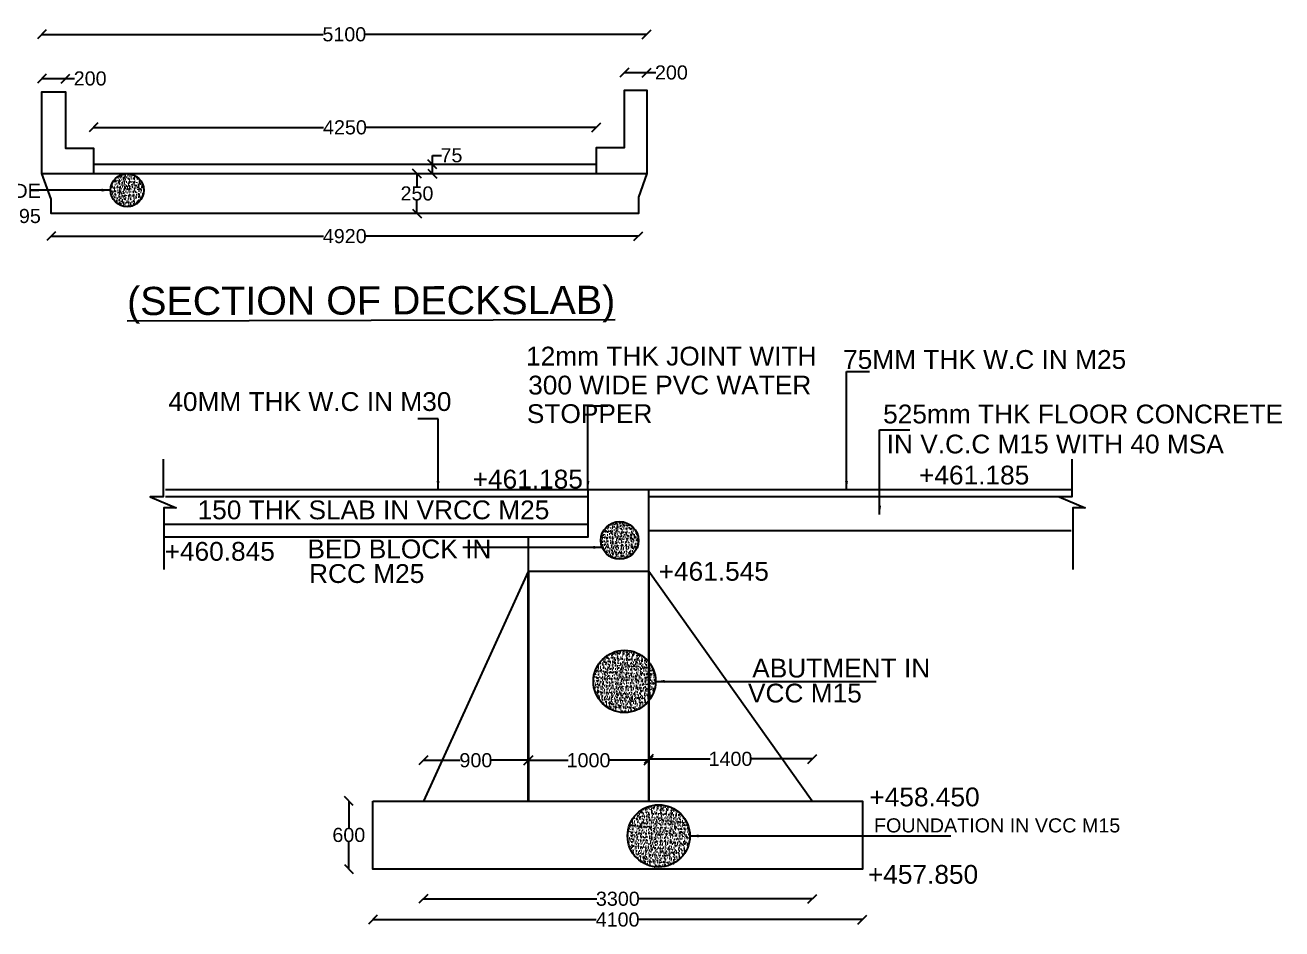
# Model space of a CAD drawing. Header units: millimetres. Extents: x 5124 to 6568637, y 2311 to 91879094.
# Drawn here: x 3502829 to 3516196, y 45944567 to 45954182 of the extents above; entities that cross this region are included whole.
import ezdxf

# ---------------------------------------------------------------- set-up
doc = ezdxf.new("R2010")
doc.units = ezdxf.units.MM
doc.header["$MEASUREMENT"] = 0
doc.linetypes.add('ACAD_ISO02W100', pattern=[15, 12, -3])
for name, color, linetype in [('DIMENSION', 7, 'Continuous'), ('DRAWING', 7, 'Continuous'), ('TEXT', 7, 'Continuous')]:
    doc.layers.add(name, color=color, linetype=linetype)
doc.styles.get("Standard").update_dxf_attribs({"font": 'arial.ttf', "height": 150})
doc.dimstyles.get("Standard").update_dxf_attribs({"dimtxt": 200, "dimasz": 110, "dimexe": 0.18, "dimexo": 0.0625, "dimgap": 0.09, "dimtad": 0, "dimtih": 1, "dimtoh": 1, "dimdec": 0, "dimzin": 0, "dimdsep": 46, "dimtxsty": 'Standard', "dimblk": 'OBLIQUE', "dimcen": 0.09, "dimse1": 1, "dimse2": 1, "dimadec": 0, "dimazin": 0, "dimtfac": 1, "dimtdec": 0, "dimtofl": 0, "dimtmove": 0, "dimatfit": 3, "dimfxl": 1, "dimtolj": 1, "dimtzin": 0, "dimarcsym": 0})

# ---------------------------------------------------------------- blocks, each defined once
blk = doc.blocks.new('_Oblique')
at = {"color": 0, "linetype": 'ByBlock', "lineweight": -2}
blk.add_line((-0.5, -0.5), (0.5, 0.5), dxfattribs=at)
blk = doc.blocks.new('*D88')
at = {"layer": 'Defpoints', "color": 0}
for p in [(3509440.785533862, 45953677.39284915), (3509202.811658964, 45953491.23790354), (3509440.785533862, 45953491.39508215)]:
    blk.add_point(p, dxfattribs=at)
at = {"layer": 'DIMENSION', "color": 0, "lineweight": -2}
for p, q in [((3509202.811658964, 45953677.39284915), (3509440.785533862, 45953677.39284915)), ((3509440.785533862, 45953677.39284915), (3509535.785533862, 45953677.39284915))]:
    blk.add_line(p, q, dxfattribs=at)
at = {"layer": 'DIMENSION', "color": 0, "lineweight": -2, "xscale": 95, "yscale": 95, "zscale": 95, "rotation": 180}
blk.add_blockref('_Oblique', (3509202.811658964, 45953677.39284915), dxfattribs=at)
at = {"layer": 'DIMENSION', "color": 0, "lineweight": -2, "xscale": 95, "yscale": 95, "zscale": 95}
blk.add_blockref('_Oblique', (3509440.785533862, 45953677.39284915), dxfattribs=at)
at = {"layer": 'DIMENSION', "color": 0, "insert": (3509702.604728951, 45953677.39284915), "char_height": 150, "attachment_point": 5}
blk.add_mtext('\\A1;200', dxfattribs=at)
blk = doc.blocks.new('*D89')
at = {"layer": 'Defpoints', "color": 0}
for p in [(3503006.683057815, 45954083.40971817), (3503006.683057815, 45953471.99172988), (3509440.785533862, 45953491.39508215)]:
    blk.add_point(p, dxfattribs=at)
at = {"layer": 'DIMENSION', "color": 0, "lineweight": -2}
for p, q in [((3503006.683057815, 45954083.40971817), (3505999.923286289, 45954083.40971817)), ((3509440.785533862, 45954083.40971817), (3506447.545305389, 45954083.40971817))]:
    blk.add_line(p, q, dxfattribs=at)
at = {"layer": 'DIMENSION', "color": 0, "lineweight": -2, "xscale": 95, "yscale": 95, "zscale": 95, "rotation": 180}
blk.add_blockref('_Oblique', (3503006.683057815, 45954083.40971817), dxfattribs=at)
at = {"layer": 'DIMENSION', "color": 0, "lineweight": -2, "xscale": 95, "yscale": 95, "zscale": 95}
blk.add_blockref('_Oblique', (3509440.785533862, 45954083.40971817), dxfattribs=at)
at = {"layer": 'DIMENSION', "color": 0, "insert": (3506223.734295839, 45954083.40971817), "char_height": 150, "attachment_point": 5}
blk.add_mtext('\\A1;5100', dxfattribs=at)
blk = doc.blocks.new('*D90')
at = {"layer": 'Defpoints', "color": 0}
for p in [(3503258.451778755, 45953613.60543609), (3503006.683057815, 45953471.99172988), (3503258.451778755, 45953471.99172988)]:
    blk.add_point(p, dxfattribs=at)
at = {"layer": 'DIMENSION', "color": 0, "lineweight": -2}
for p, q in [((3503006.683057815, 45953613.60543609), (3503258.451778755, 45953613.60543609)), ((3503258.451778755, 45953613.60543609), (3503353.451778755, 45953613.60543609))]:
    blk.add_line(p, q, dxfattribs=at)
at = {"layer": 'DIMENSION', "color": 0, "lineweight": -2, "xscale": 95, "yscale": 95, "zscale": 95, "rotation": 180}
blk.add_blockref('_Oblique', (3503006.683057815, 45953613.60543609), dxfattribs=at)
at = {"layer": 'DIMENSION', "color": 0, "lineweight": -2, "xscale": 95, "yscale": 95, "zscale": 95}
blk.add_blockref('_Oblique', (3503258.451778755, 45953613.60543609), dxfattribs=at)
at = {"layer": 'DIMENSION', "color": 0, "insert": (3503520.270973843, 45953613.60543609), "char_height": 150, "attachment_point": 5}
blk.add_mtext('\\A1;200', dxfattribs=at)
blk = doc.blocks.new('*D91')
at = {"layer": 'Defpoints', "color": 0}
for p in [(3508904.551721662, 45953093.48481926), (3503555.889901631, 45952871.76700169), (3508904.551721662, 45952880.36925186)]:
    blk.add_point(p, dxfattribs=at)
at = {"layer": 'DIMENSION', "color": 0, "lineweight": -2}
for p, q in [((3503555.889901631, 45953093.48481926), (3506003.391384634, 45953093.48481926)), ((3508904.551721662, 45953093.48481926), (3506457.050238659, 45953093.48481926))]:
    blk.add_line(p, q, dxfattribs=at)
at = {"layer": 'DIMENSION', "color": 0, "lineweight": -2, "xscale": 95, "yscale": 95, "zscale": 95, "rotation": 180}
blk.add_blockref('_Oblique', (3503555.889901631, 45953093.48481926), dxfattribs=at)
at = {"layer": 'DIMENSION', "color": 0, "lineweight": -2, "xscale": 95, "yscale": 95, "zscale": 95}
blk.add_blockref('_Oblique', (3508904.551721662, 45953093.48481926), dxfattribs=at)
at = {"layer": 'DIMENSION', "color": 0, "insert": (3506230.220811646, 45953093.48481926), "char_height": 150, "attachment_point": 5}
blk.add_mtext('\\A1;4250', dxfattribs=at)
blk = doc.blocks.new('*D92')
at = {"layer": 'Defpoints', "color": 0}
for p in [(3507151.513158662, 45952701.68200456), (3507160.922125831, 45952701.68200456), (3507151.513158662, 45952602.48390444)]:
    blk.add_point(p, dxfattribs=at)
at = {"layer": 'DIMENSION', "color": 0, "lineweight": -2}
for p, q in [((3507160.922125831, 45952701.68200456), (3507160.922125831, 45952796.68200456)), ((3507160.922125831, 45952796.68200456), (3507255.922125831, 45952796.68200456)), ((3507160.922125831, 45952602.48390444), (3507160.922125831, 45952701.68200456))]:
    blk.add_line(p, q, dxfattribs=at)
at = {"layer": 'DIMENSION', "color": 0, "lineweight": -2, "xscale": 95, "yscale": 95, "zscale": 95}
for p, rotation in [((3507160.922125831, 45952701.68200456), 90), ((3507160.922125831, 45952602.48390444), 270)]:
    blk.add_blockref('_Oblique', p, dxfattribs=dict(at, rotation=rotation))
at = {"layer": 'DIMENSION', "color": 0, "insert": (3507363.396164023, 45952796.68200456), "char_height": 150, "attachment_point": 5}
blk.add_mtext('\\A1;75', dxfattribs=at)
blk = doc.blocks.new('*D93')
at = {"layer": 'Defpoints', "color": 0}
for p in [(3506991.6758615, 45952602.48390444), (3506991.6758615, 45952178.16974786), (3506996.380345086, 45952178.16974786)]:
    blk.add_point(p, dxfattribs=at)
at = {"layer": 'DIMENSION', "color": 0, "lineweight": -2}
for p, q in [((3506996.380345086, 45952602.48390444), (3506996.380345086, 45952467.00277431)), ((3506996.380345086, 45952178.16974786), (3506996.380345086, 45952313.65087799))]:
    blk.add_line(p, q, dxfattribs=at)
at = {"layer": 'DIMENSION', "color": 0, "lineweight": -2, "xscale": 95, "yscale": 95, "zscale": 95}
for p, rotation in [((3506996.380345086, 45952602.48390444), 90), ((3506996.380345086, 45952178.16974786), 270)]:
    blk.add_blockref('_Oblique', p, dxfattribs=dict(at, rotation=rotation))
at = {"layer": 'DIMENSION', "color": 0, "insert": (3506996.380345078, 45952390.32682615), "char_height": 150, "attachment_point": 5}
blk.add_mtext('\\A1;250', dxfattribs=at)
blk = doc.blocks.new('*D94')
at = {"layer": 'Defpoints', "color": 0}
for p in [(3503105.476892583, 45952178.16974786), (3509351.325266793, 45952178.16974786), (3509351.325266793, 45951936.57716365)]:
    blk.add_point(p, dxfattribs=at)
at = {"layer": 'DIMENSION', "color": 0, "lineweight": -2}
for p, q in [((3503105.476892583, 45951936.57716365), (3506001.571652676, 45951936.57716365)), ((3509351.325266793, 45951936.57716365), (3506455.2305067, 45951936.57716365))]:
    blk.add_line(p, q, dxfattribs=at)
at = {"layer": 'DIMENSION', "color": 0, "lineweight": -2, "xscale": 95, "yscale": 95, "zscale": 95, "rotation": 180}
blk.add_blockref('_Oblique', (3503105.476892583, 45951936.57716365), dxfattribs=at)
at = {"layer": 'DIMENSION', "color": 0, "lineweight": -2, "xscale": 95, "yscale": 95, "zscale": 95}
blk.add_blockref('_Oblique', (3509351.325266793, 45951936.57716365), dxfattribs=at)
at = {"layer": 'DIMENSION', "color": 0, "insert": (3506228.401079688, 45951936.57716365), "char_height": 150, "attachment_point": 5}
blk.add_mtext('\\A1;4920', dxfattribs=at)
blk = doc.blocks.new('*D95')
at = {"layer": 'Defpoints', "color": 0}
for p in [(3508180.885414414, 45946360.64465026), (3507065.331025794, 45945927.73665944), (3508180.885414414, 45945927.73665944)]:
    blk.add_point(p, dxfattribs=at)
at = {"layer": 'DIMENSION', "color": 0, "lineweight": -2}
for p, q in [((3507065.331025794, 45946360.64465026), (3507457.568015466, 45946360.64465026)), ((3508180.885414414, 45946360.64465026), (3507788.648424743, 45946360.64465026))]:
    blk.add_line(p, q, dxfattribs=at)
at = {"layer": 'DIMENSION', "color": 0, "lineweight": -2, "xscale": 95, "yscale": 95, "zscale": 95, "rotation": 180}
blk.add_blockref('_Oblique', (3507065.331025794, 45946360.64465026), dxfattribs=at)
at = {"layer": 'DIMENSION', "color": 0, "lineweight": -2, "xscale": 95, "yscale": 95, "zscale": 95}
blk.add_blockref('_Oblique', (3508180.885414414, 45946360.64465026), dxfattribs=at)
at = {"layer": 'DIMENSION', "color": 0, "insert": (3507623.108220104, 45946360.64465026), "char_height": 150, "attachment_point": 5}
blk.add_mtext('\\A1;900', dxfattribs=at)
blk = doc.blocks.new('*D96')
at = {"layer": 'Defpoints', "color": 0}
for p in [(3508180.885414414, 45946360.64465026), (3509461.330998451, 45946360.64465026), (3509461.330998451, 45946360.64465026)]:
    blk.add_point(p, dxfattribs=at)
at = {"layer": 'DIMENSION', "color": 0, "lineweight": -2}
for p, q in [((3508180.885414414, 45946360.64465026), (3508604.357224168, 45946360.64465026)), ((3509461.330998451, 45946360.64465026), (3509037.859188697, 45946360.64465026))]:
    blk.add_line(p, q, dxfattribs=at)
at = {"layer": 'DIMENSION', "color": 0, "lineweight": -2, "xscale": 95, "yscale": 95, "zscale": 95, "rotation": 180}
blk.add_blockref('_Oblique', (3508180.885414414, 45946360.64465026), dxfattribs=at)
at = {"layer": 'DIMENSION', "color": 0, "lineweight": -2, "xscale": 95, "yscale": 95, "zscale": 95}
blk.add_blockref('_Oblique', (3509461.330998451, 45946360.64465026), dxfattribs=at)
at = {"layer": 'DIMENSION', "color": 0, "insert": (3508821.108206432, 45946360.64465026), "char_height": 150, "attachment_point": 5}
blk.add_mtext('\\A1;1000', dxfattribs=at)
blk = doc.blocks.new('*D97')
at = {"layer": 'Defpoints', "color": 0}
for p in [(3509461.330998451, 45946360.64465026), (3511200.349034801, 45946375.45499843), (3511200.349034801, 45945927.73665944)]:
    blk.add_point(p, dxfattribs=at)
at = {"layer": 'DIMENSION', "color": 0, "lineweight": -2}
for p, q in [((3509461.330998451, 45946375.45499843), (3510114.089034361, 45946375.45499843)), ((3511200.349034801, 45946375.45499843), (3510547.59099889, 45946375.45499843))]:
    blk.add_line(p, q, dxfattribs=at)
at = {"layer": 'DIMENSION', "color": 0, "lineweight": -2, "xscale": 95, "yscale": 95, "zscale": 95, "rotation": 180}
blk.add_blockref('_Oblique', (3509461.330998451, 45946375.45499843), dxfattribs=at)
at = {"layer": 'DIMENSION', "color": 0, "lineweight": -2, "xscale": 95, "yscale": 95, "zscale": 95}
blk.add_blockref('_Oblique', (3511200.349034801, 45946375.45499843), dxfattribs=at)
at = {"layer": 'DIMENSION', "color": 0, "insert": (3510330.840016626, 45946375.45499843), "char_height": 150, "attachment_point": 5}
blk.add_mtext('\\A1;1400', dxfattribs=at)
blk = doc.blocks.new('*D98')
at = {"layer": 'Defpoints', "color": 0}
for p in [(3507065.331025794, 45945927.73665944), (3511200.349034801, 45945927.73665944), (3511200.349034801, 45944887.06271609)]:
    blk.add_point(p, dxfattribs=at)
at = {"layer": 'DIMENSION', "color": 0, "lineweight": -2}
for p, q in [((3507065.331025794, 45944887.06271609), (3508909.080180366, 45944887.06271609)), ((3511200.349034801, 45944887.06271609), (3509356.599880229, 45944887.06271609))]:
    blk.add_line(p, q, dxfattribs=at)
at = {"layer": 'DIMENSION', "color": 0, "lineweight": -2, "xscale": 95, "yscale": 95, "zscale": 95, "rotation": 180}
blk.add_blockref('_Oblique', (3507065.331025794, 45944887.06271609), dxfattribs=at)
at = {"layer": 'DIMENSION', "color": 0, "lineweight": -2, "xscale": 95, "yscale": 95, "zscale": 95}
blk.add_blockref('_Oblique', (3511200.349034801, 45944887.06271609), dxfattribs=at)
at = {"layer": 'DIMENSION', "color": 0, "insert": (3509132.840030298, 45944887.06271609), "char_height": 150, "attachment_point": 5}
blk.add_mtext('\\A1;3300', dxfattribs=at)
blk = doc.blocks.new('*D99')
at = {"layer": 'Defpoints', "color": 0}
for p in [(3506526.925171636, 45945203.94986306), (3511734.46971371, 45945203.94986306), (3511734.46971371, 45944665.91961342)]:
    blk.add_point(p, dxfattribs=at)
at = {"layer": 'DIMENSION', "color": 0, "lineweight": -2}
for p, q in [((3506526.925171636, 45944665.91961342), (3508903.868015661, 45944665.91961342)), ((3511734.46971371, 45944665.91961342), (3509357.526869685, 45944665.91961342))]:
    blk.add_line(p, q, dxfattribs=at)
at = {"layer": 'DIMENSION', "color": 0, "lineweight": -2, "xscale": 95, "yscale": 95, "zscale": 95, "rotation": 180}
blk.add_blockref('_Oblique', (3506526.925171636, 45944665.91961342), dxfattribs=at)
at = {"layer": 'DIMENSION', "color": 0, "lineweight": -2, "xscale": 95, "yscale": 95, "zscale": 95}
blk.add_blockref('_Oblique', (3511734.46971371, 45944665.91961342), dxfattribs=at)
at = {"layer": 'DIMENSION', "color": 0, "insert": (3509130.697442673, 45944665.91961342), "char_height": 150, "attachment_point": 5}
blk.add_mtext('\\A1;4100', dxfattribs=at)
blk = doc.blocks.new('*D100')
at = {"layer": 'Defpoints', "color": 0}
for p in [(3506271.511540512, 45945927.73665944), (3506526.925171636, 45945927.73665944), (3506526.925171636, 45945203.94986306)]:
    blk.add_point(p, dxfattribs=at)
at = {"layer": 'DIMENSION', "color": 0, "lineweight": -2}
for p, q in [((3506271.511540512, 45945927.73665944), (3506271.511540512, 45945642.51920941)), ((3506271.511540512, 45945203.94986306), (3506271.511540512, 45945489.16731309))]:
    blk.add_line(p, q, dxfattribs=at)
at = {"layer": 'DIMENSION', "color": 0, "lineweight": -2, "xscale": 95, "yscale": 95, "zscale": 95}
for p, rotation in [((3506271.511540512, 45945927.73665944), 90), ((3506271.511540512, 45945203.94986306), 270)]:
    blk.add_blockref('_Oblique', p, dxfattribs=dict(at, rotation=rotation))
at = {"layer": 'DIMENSION', "color": 0, "insert": (3506271.511540504, 45945565.84326125), "char_height": 150, "attachment_point": 5}
blk.add_mtext('\\A1;600', dxfattribs=at)

msp = doc.modelspace()

# ---------------------------------------------------------------- hatches: boundary and pattern name
at = {"layer": 'DRAWING'}
h = msp.add_hatch(dxfattribs=at)
h.set_pattern_fill('AR-CONC,_O', color=256, scale=10)
h.set_pattern_definition([(49.99999999999999, (69149.2272284627, -8286.498593457043), (71.72601826007535, -6.275213498259511), [7.5, -82.5]), (355, (69149.2272284627, -8286.498593457043), (-13.8751333613, 75.21921337000119), [6, -66]), (100.4514, (69155.20439646253, -8287.021527454257), (57.85093817140216, 68.94395420609536), [6.374018999999993, -70.11421119999987]), (46.18420000000001, (69149.2272284627, -8266.498593457043), (106.7241048625644, -16.55190143290181), [11.25, -123.75]), (96.6356, (69158.12090296252, -8267.87792415917), (93.46627055487033, 97.41178709004417), [9.561028799999999, -105.1713]), (351.1842, (69149.2272284627, -8266.498593457043), (93.46619451336272, 97.41186009253246), [9, -99]), (21, (69159.2272284627, -8271.498593457043), (59.69070521184616, -40.26188906653388), [7.5, -82.5]), (326.0000000000001, (69159.2272284627, -8271.498593457043), (24.33153319215817, 72.5150045046853), [6, -66]), (71.4514, (69164.20145176258, -8274.85375405848), (84.02226285814899, 32.25304967099524), [6.374019000000001, -70.1142112]), (37.50000000000001, (69149.2272284627, -8286.498593457043), (1.215985531729067, 33.28938538313115), [0, -65.19999999999999, 0, -67, 0, -66.25]), (7.499999999999999, (69149.2272284627, -8286.498593457043), (26.30695374421486, 39.44117118823603), [0, -38.2, 0, -63.7, 0, -25.25]), (327.5, (69126.92722846288, -8286.498593457043), (53.38224361724091, -2.25548717343798), [0, -25, 0, -78, 0, -103.5]), (317.5, (69116.92722846288, -8286.498593457043), (58.31861693423862, 10.01049823323176), [0, -32.5, 0, -51.8, 0, -73.5])])
h.paths.add_polyline_path([(3503737.539865167, 45952426.19754727, 1), (3504090.112579496, 45952426.19754727, 1)])
h = msp.add_hatch(dxfattribs=at)
h.set_pattern_fill('AR-CONC,_O', color=256, scale=10)
h.set_pattern_definition([(49.99999999999999, (74387.73656426743, -12012.63403478265), (71.72601826007535, -6.275213498259511), [7.5, -82.5]), (355, (74387.73656426743, -12012.63403478265), (-13.8751333613, 75.21921337000119), [6, -66]), (100.4514, (74393.71373226726, -12013.15696877986), (57.85093817140216, 68.94395420609536), [6.374018999999988, -70.1142111999998]), (46.18420000000001, (74387.73656426743, -11992.63403478265), (106.7241048625644, -16.55190143290181), [11.25, -123.75]), (96.6356, (74396.63023876725, -11994.01336548477), (93.46627055487033, 97.41178709004417), [9.561028799999999, -105.1713]), (351.1842, (74387.73656426743, -11992.63403478265), (93.46619451336272, 97.41186009253246), [9, -99]), (21, (74397.73656426743, -11997.63403478265), (59.69070521184616, -40.26188906653388), [7.5, -82.5]), (326.0000000000001, (74397.73656426743, -11997.63403478265), (24.33153319215817, 72.5150045046853), [6, -66]), (71.4514, (74402.71078756731, -12000.98919538409), (84.02226285814899, 32.25304967099524), [6.374019000000001, -70.1142112]), (37.50000000000001, (74387.73656426743, -12012.63403478265), (1.215985531729067, 33.28938538313115), [0, -65.19999999999999, 0, -67, 0, -66.25]), (7.499999999999999, (74387.73656426743, -12012.63403478265), (26.30695374421486, 39.44117118823603), [0, -38.2, 0, -63.7, 0, -25.25]), (327.5, (74365.43656426761, -12012.63403478265), (53.38224361724091, -2.25548717343798), [0, -25, 0, -78, 0, -103.5]), (317.5, (74355.43656426761, -12012.63403478265), (58.31861693423862, 10.01049823323176), [0, -32.5, 0, -51.8, 0, -73.5])])
h.paths.add_polyline_path([(3508951.995725768, 45948700.06210595, 1), (3509352.675390504, 45948700.06210595, 1)])
h = msp.add_hatch(dxfattribs=at)
h.set_pattern_fill('AR-CONC,_O', color=256, scale=10)
h.set_pattern_definition([(49.99999999999999, (74439.30541978776, -13512.39279711246), (71.72601826007535, -6.275213498259511), [7.5, -82.5]), (355, (74439.30541978776, -13512.39279711246), (-13.8751333613, 75.21921337000119), [6, -66]), (100.4514, (74445.2825877876, -13512.91573110968), (57.85093817140216, 68.94395420609536), [6.374018999999988, -70.1142111999998]), (46.18420000000001, (74439.30541978776, -13492.39279711246), (106.7241048625644, -16.55190143290181), [11.25, -123.75]), (96.6356, (74448.19909428759, -13493.77212781459), (93.46627055487033, 97.41178709004417), [9.561028799999999, -105.1713]), (351.1842, (74439.30541978776, -13492.39279711246), (93.46619451336272, 97.41186009253246), [9, -99]), (21, (74449.30541978776, -13497.39279711246), (59.69070521184616, -40.26188906653388), [7.5, -82.5]), (326.0000000000001, (74449.30541978776, -13497.39279711246), (24.33153319215817, 72.5150045046853), [6, -66]), (71.4514, (74454.27964308765, -13500.7479577139), (84.02226285814899, 32.25304967099524), [6.374019000000001, -70.1142112]), (37.50000000000001, (74439.30541978776, -13512.39279711246), (1.215985531729067, 33.28938538313115), [0, -65.19999999999999, 0, -67, 0, -66.25]), (7.499999999999999, (74439.30541978776, -13512.39279711246), (26.30695374421486, 39.44117118823603), [0, -38.2, 0, -63.7, 0, -25.25]), (327.5, (74417.00541978795, -13512.39279711246), (53.38224361724091, -2.25548717343798), [0, -25, 0, -78, 0, -103.5]), (317.5, (74407.00541978795, -13512.39279711246), (58.31861693423862, 10.01049823323176), [0, -32.5, 0, -51.8, 0, -73.5])])
h.paths.add_polyline_path([(3508872.668664099, 45947200.30334362, 1), (3509535.140163214, 45947200.30334362, 1)])
h = msp.add_hatch(dxfattribs=at)
h.set_pattern_fill('AR-CONC,_O', color=256, scale=10)
h.set_pattern_definition([(49.99999999999999, (74802.84090330452, -15156.64758452028), (71.72601826007535, -6.275213498259511), [7.5, -82.5]), (355, (74802.84090330452, -15156.64758452028), (-13.8751333613, 75.21921337000119), [6, -66]), (100.4514, (74808.81807130435, -15157.17051851749), (57.85093817140216, 68.94395420609536), [6.37401899999999, -70.11421119999983]), (46.18420000000001, (74802.84090330452, -15136.64758452028), (106.7241048625644, -16.55190143290181), [11.25, -123.75]), (96.6356, (74811.73457780434, -15138.02691522241), (93.46627055487033, 97.41178709004417), [9.561028799999999, -105.1713]), (351.1842, (74802.84090330452, -15136.64758452028), (93.46619451336272, 97.41186009253246), [9, -99]), (21, (74812.84090330452, -15141.64758452028), (59.69070521184616, -40.26188906653388), [7.5, -82.5]), (326.0000000000001, (74812.84090330452, -15141.64758452028), (24.33153319215817, 72.5150045046853), [6, -66]), (71.4514, (74817.8151266044, -15145.00274512172), (84.02226285814899, 32.25304967099524), [6.374019000000001, -70.1142112]), (37.50000000000001, (74802.84090330452, -15156.64758452028), (1.215985531729067, 33.28938538313115), [0, -65.19999999999999, 0, -67, 0, -66.25]), (7.499999999999999, (74802.84090330452, -15156.64758452028), (26.30695374421486, 39.44117118823603), [0, -38.2, 0, -63.7, 0, -25.25]), (327.5, (74780.5409033047, -15156.64758452028), (53.38224361724091, -2.25548717343798), [0, -25, 0, -78, 0, -103.5]), (317.5, (74770.5409033047, -15156.64758452028), (58.31861693423862, 10.01049823323176), [0, -32.5, 0, -51.8, 0, -73.5])])
h.paths.add_polyline_path([(3509236.204147615, 45945556.04855621, 1), (3509898.675646731, 45945556.04855621, 1)])

# ---------------------------------------------------------------- linework, layer by layer
for points in [[(3503006.683057815, 45952602.48390444), (3509441.372647986, 45952602.48390444), (3509351.325266793, 45952350.75919757), (3509351.325266793, 45952178.16974786), (3503105.476892583, 45952178.16974786), (3503105.476892583, 45952331.62191316), (3503006.683057815, 45952602.48390444), (3503006.683057815, 45953471.99172988), (3503258.451778755, 45953471.99172988), (3503258.451778755, 45952871.76700169), (3503555.889901631, 45952871.76700169), (3503555.889901631, 45952602.48390444)], [(3508904.551721662, 45952602.48390444), (3508904.551721662, 45952880.36925186), (3509202.811658964, 45952880.36925186), (3509202.811658964, 45953491.23790354), (3509440.785637677, 45953491.23790354), (3509441.372647986, 45952602.48390444)], [(3503555.889901631, 45952701.68200456), (3508904.551721662, 45952701.68200456)], [(3504295.346786149, 45949565.56292491), (3504295.346786149, 45949164.60551091), (3504158.455982409, 45949164.60551091), (3504435.583548643, 45949047.74013115), (3504305.149858288, 45949047.74013115), (3504305.149858288, 45948392.19966765)], [(3513962.643439412, 45949565.56292491), (3513962.643439412, 45949164.60551091), (3513825.752635673, 45949164.60551091), (3514102.880201906, 45949047.74013115), (3513972.446511552, 45949047.74013115), (3513972.446511552, 45948392.19966765)], [(3508814.856546655, 45949237.80630432), (3504322.760167517, 45949237.80630432)], [(3508814.856546655, 45949164.60551091), (3504322.760167517, 45949164.60551091)], [(3509461.330998451, 45948368.81570278), (3509461.330998451, 45949237.80630432), (3508814.856546655, 45949237.80630432), (3508814.856546655, 45948733.866889), (3508179.006981432, 45948733.866889), (3508180.885414414, 45948368.81570278)], [(3513953.427377589, 45949237.80630432), (3509461.330998451, 45949237.80630432)], [(3513953.427377589, 45949164.60551091), (3509461.330998451, 45949164.60551091)], [(3508814.856546655, 45948869.57010774), (3504309.963342816, 45948869.57010774)], [(3513953.427377589, 45948803.31100355), (3509461.330998451, 45948803.31100355)], [(3508179.006981432, 45948733.866889), (3504299.74936346, 45948733.866889)]]:
    msp.add_lwpolyline(points, dxfattribs=at)
for points in [[(3507065.331025794, 45945927.73665944), (3511200.349034801, 45945927.73665944), (3509461.330998451, 45948368.81570278), (3508180.885414414, 45948368.81570278)], [(3506526.925171636, 45945927.73665944), (3511734.46971371, 45945927.73665944), (3511734.46971371, 45945203.94986306), (3506526.925171636, 45945203.94986306)]]:
    msp.add_lwpolyline(points, close=True, dxfattribs=at)
at = {"layer": 'DRAWING', "linetype": 'ACAD_ISO02W100', "ltscale": 20, "const_width": 25}
for points in [[(3508180.885414414, 45948368.81570278), (3508180.885414414, 45945927.73665944)], [(3509461.330998451, 45948368.81570278), (3509461.330998451, 45945927.73665944)]]:
    msp.add_lwpolyline(points, dxfattribs=at)
at = {"layer": 'DRAWING'}
for centre, radius in [((3503913.826222331, 45952426.19754727), 176.2863571643829), ((3509152.335558136, 45948700.06210595), 200.3398323683068), ((3509203.904413656, 45947200.30334362), 331.2357495576143), ((3509567.439897173, 45945556.04855621), 331.2357495576143)]:
    msp.add_circle(centre, radius, dxfattribs=at)

# ---------------------------------------------------------------- texts
at = {"layer": 'TEXT'}
for s, height, p in [('RCC M25 GRADE', 150, (3501272.083245628, 45952343.68178381)), ('+462.095', 150, (3502116.061020948, 45952076.3321669)), ('12mm THK JOINT WITH  ', 200, (3508156.827013658, 45950560.81284209)), ('75MM THK W.C IN M25', 200, (3511528.870022256, 45950524.99272275)), ('300 WIDE PVC WATER ', 200, (3508179.247332279, 45950252.41613732)), ('40MM THK W.C IN M30', 200, (3504351.82917623, 45950077.25463335)), ('STOPPER', 200, (3508165.347721688, 45949948.58589979)), ('525mm THK FLOOR CONCRETE', 200, (3511954.666909743, 45949944.84350879)), ('IN V.C.C M15 WITH 40 MSA', 200, (3511992.714009501, 45949625.53839986)), ('+461.185', 200, (3507588.592988791, 45949252.21184641)), ('+461.185', 200, (3512336.396274425, 45949295.29080864)), ('150 THK SLAB IN VRCC M25', 200, (3504662.947024407, 45948924.99379951)), ('+460.845', 200, (3504311.862599997, 45948483.740161)), ('BED BLOCK IN ', 200, (3505831.476594688, 45948509.36349463)), ('RCC M25', 200, (3505848.690727804, 45948247.49704619)), ('+461.545', 200, (3509566.927031435, 45948271.37898821)), ('ABUTMENT IN ', 200, (3510562.262518996, 45947241.76671819)), ('VCC M15', 200, (3510517.051773781, 45946976.10056009)), ('+458.450', 200, (3511808.531213123, 45945871.22677615)), ('FOUNDATION IN VCC M15', 150, (3511857.549642831, 45945593.48487021)), ('+457.850', 200, (3511792.600120988, 45945047.23843586))]:
    msp.add_text(s, height=height, dxfattribs=at).set_placement(p)
msp.add_text('%%U(SECTION OF DECKSLAB)', height=300, rotation=0.1412030398177017, dxfattribs=at).set_placement((3503913.444786344, 45951096.76985157))

# ---------------------------------------------------------------- dimensions: what is measured, and where the dimension line sits
at = {"layer": 'DIMENSION'}
for base, p1, p2, text, picture, middle in [((3503006.683057815, 45954083.40971817), (3509440.785533862, 45953491.39508215), (3503006.683057815, 45953471.99172988), '5100', '*D89', (3506223.734295839, 45954083.40971817)), ((3503258.451778755, 45953613.60543609), (3503006.683057815, 45953471.99172988), (3503258.451778755, 45953471.99172988), '200', '*D90', (3503520.270973843, 45953613.60543609)), ((3509440.785533862, 45953677.39284915), (3509202.811658964, 45953491.23790354), (3509440.785533862, 45953491.39508215), '200', '*D88', (3509702.604728951, 45953677.39284915)), ((3508904.551721662, 45953093.48481926), (3503555.889901631, 45952871.76700169), (3508904.551721662, 45952880.36925186), '4250', '*D91', (3506230.220811646, 45953093.48481926)), ((3509351.325266793, 45951936.57716365), (3503105.476892583, 45952178.16974786), (3509351.325266793, 45952178.16974786), '4920', '*D94', (3506228.401079688, 45951936.57716365)), ((3511200.349034801, 45946375.45499843), (3509461.330998451, 45946360.64465026), (3511200.349034801, 45945927.73665944), '1400', '*D97', (3510330.840016626, 45946375.45499843)), ((3508180.885414414, 45946360.64465026), (3507065.331025794, 45945927.73665944), (3508180.885414414, 45945927.73665944), '900', '*D95', (3507623.108220104, 45946360.64465026)), ((3509461.330998451, 45946360.64465026), (3508180.885414414, 45946360.64465026), (3509461.330998451, 45946360.64465026), '1000', '*D96', (3508821.108206432, 45946360.64465026)), ((3511200.349034801, 45944887.06271609), (3507065.331025794, 45945927.73665944), (3511200.349034801, 45945927.73665944), '3300', '*D98', (3509132.840030298, 45944887.06271609)), ((3511734.46971371, 45944665.91961342), (3506526.925171636, 45945203.94986306), (3511734.46971371, 45945203.94986306), '4100', '*D99', (3509130.697442673, 45944665.91961342))]:
    dim = msp.add_linear_dim(base=base, p1=p1, p2=p2, text=text, dimstyle='Standard', override={"dimasz": 95, "dimfxl": 2000, "dimarcsym": 1}, dxfattribs=at)
    dim.commit()
    dim.dimension.update_dxf_attribs({"geometry": picture, "text_midpoint": middle})
for base, p1, p2, text, picture, middle in [((3507160.922125831, 45952701.68200456), (3507151.513158662, 45952602.48390444), (3507151.513158662, 45952701.68200456), '75', '*D92', (3507363.396164023, 45952796.68200456)), ((3506996.380345086, 45952178.16974786), (3506991.6758615, 45952602.48390444), (3506991.6758615, 45952178.16974786), '250', '*D93', (3506996.380345078, 45952390.32682615)), ((3506271.511540512, 45945927.73665944), (3506526.925171636, 45945203.94986306), (3506526.925171636, 45945927.73665944), '600', '*D100', (3506271.511540504, 45945565.84326125))]:
    dim = msp.add_linear_dim(base=base, p1=p1, p2=p2, angle=90, text=text, dimstyle='Standard', override={"dimasz": 95, "dimfxl": 2000, "dimarcsym": 1}, dxfattribs=at)
    dim.commit()
    dim.dimension.update_dxf_attribs({"geometry": picture, "text_midpoint": middle})

# ---------------------------------------------------------------- leaders
for points in [[(3503737.539865167, 45952426.19754727), (3502889.456646856, 45952426.19754727)], [(3511565.182345981, 45949237.80630432), (3511565.182345981, 45950495.85675444), (3511808.367958952, 45950495.85675444)], [(3508814.856546655, 45949237.80630432), (3508814.856546655, 45950132.94869914), (3509025.098419962, 45950132.94869914)], [(3507220.764472963, 45949237.80630432), (3507220.764472963, 45949993.47379574), (3507005.600145957, 45949993.47379574)], [(3511917.747202286, 45948975.05959386), (3511917.747202286, 45949874.75587135), (3512237.504042827, 45949874.75587135)], [(3508966.126168028, 45948626.15600695), (3507485.103812819, 45948626.15600695)], [(3509535.140163214, 45947200.30334362), (3511879.371117663, 45947200.30334362)], [(3509898.675646731, 45945556.04855621), (3512673.40899032, 45945556.04855621)]]:
    msp.add_leader(points, dimstyle='Standard', override={"dimasz": 95, "dimgap": 0.09, "dimtad": 0, "dimfxl": 2000, "dimarcsym": 1}, dxfattribs=at)

doc.saveas('drawing.dxf')
